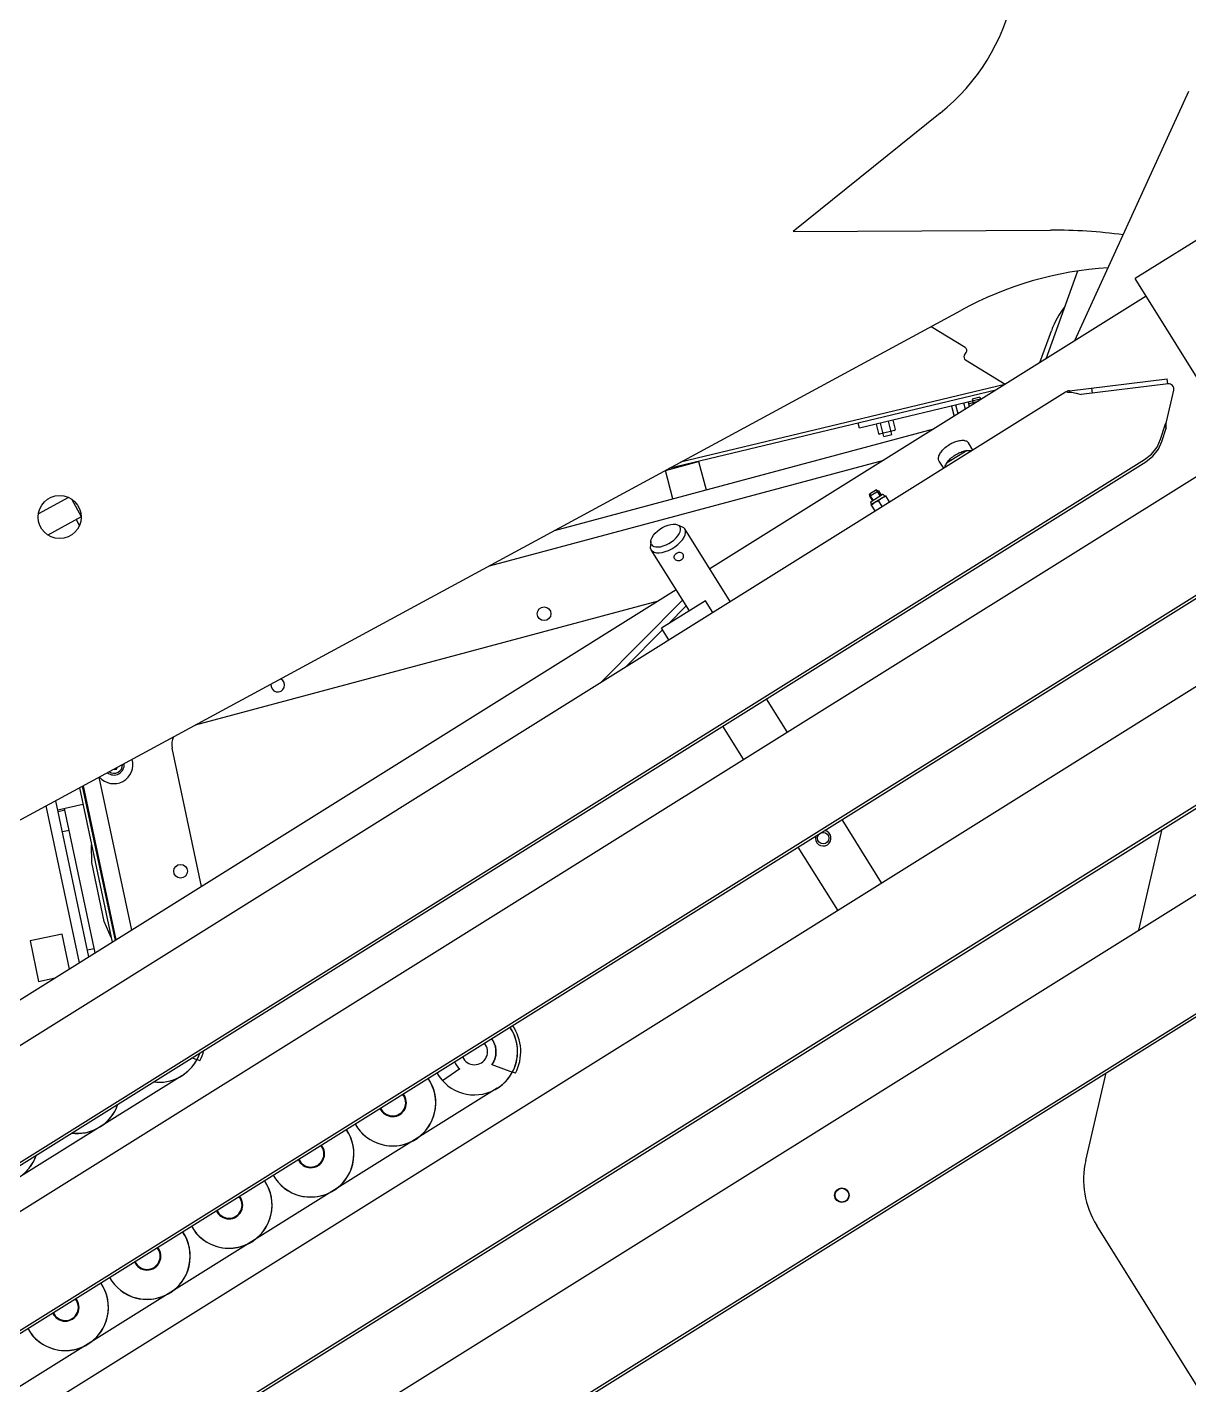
# Model space of a CAD drawing. Extents: x -79364 to 3230, y 28528 to 72157.
# Drawn here: x -67725 to -67051, y 55026 to 55814 of the extents above; entities that cross this region are included whole.
import ezdxf

# ---------------------------------------------------------------- set-up
doc = ezdxf.new("R2010")
doc.units = 0
doc.header["$LTSCALE"] = 500
doc.linetypes.add('CENTER', pattern=[7, 4, -1, 1, -1])
doc.layers.get('0').update_dxf_attribs({"linetype": 'CONTINUOUS'})
doc.layers.add('S0CO1', color=1, linetype='CONTINUOUS')

# ---------------------------------------------------------------- blocks, each defined once
blk = doc.blocks.new('PK65002M m platform_side')
at = {"linetype": 'Continuous'}
for p, q in [((-10121.56, 6494.23), (-10055.48, 6639.06)), ((-9917.08, 6636.21), (-10086.69, 6530.22)), ((-10199.79, 6626.24), (-10285.17, 6557.64)), ((-9419.15, 6567.8), (-11373.19, 5346.78)), ((-10285.17, 6557.64), (-10135.76, 6558.35)), ((-10138.37, 6483.73), (-10119.83, 6534.67)), ((-10025.16, 6431.74), (-10086.69, 6530.22)), ((-10080.31, 6520.01), (-10333.45, 6361.83)), ((-11120.05, 6006.91), (-10187.76, 6511.71)), ((-11758.69, 5348.51), (-9916.04, 6499.93)), ((-10185.3, 6490.2), (-10205.1, 6502.33)), ((-10141.99, 6481.47), (-10135.26, 6499.98)), ((-11575.61, 5341.24), (-9732.96, 6492.65)), ((-10185.69, 6485.74), (-10184.64, 6487.45)), ((-10162, 6468.88), (-10185.03, 6482.99)), ((-10162.21, 6468.84), (-10350.39, 6423.66)), ((-10124.68, 6465.16), (-10067.97, 6472.12)), ((-10067.56, 6469.15), (-10117.93, 6462.96)), ((-10067.61, 6469.14), (-10067.97, 6472.12)), ((-10127.13, 6464.29), (-11654.69, 5509.76)), ((-10167.55, 6465.49), (-10357.21, 6419.96)), ((-10175.57, 6460.48), (-10246.65, 6443.42)), ((-10176.67, 6461.53), (-10181.3, 6460.29)), ((-10181.3, 6460.29), (-10180.52, 6457.39)), ((-10176.67, 6461.53), (-10176.27, 6460.05)), ((-10126.81, 6464.42), (-10127.13, 6464.29)), ((-10126.41, 6464.44), (-10126.81, 6464.42)), ((-10125.96, 6464.36), (-10126.41, 6464.44)), ((-10125.96, 6464.36), (-10123.54, 6464.31)), ((-10124.6, 6464.52), (-10124.68, 6465.16)), ((-10123.54, 6464.31), (-10120.82, 6463.77)), ((-10120.82, 6463.77), (-10117.93, 6462.96)), ((-10111.91, 6466.72), (-10111.54, 6463.75)), ((-10068.51, 6447.12), (-10064.27, 6465.49)), ((-10193.17, 6456.26), (-10191.88, 6450.91)), ((-10189.43, 6451.82), (-10190.64, 6456.87)), ((-10185.14, 6454.51), (-10185.97, 6457.99)), ((-10183.45, 6458.59), (-10183.17, 6457.43)), ((-10182.83, 6455.95), (-10183.17, 6457.2)), ((-10182.81, 6457.82), (-10177.61, 6459.21)), ((-10246.65, 6443.42), (-10247.35, 6446.34)), ((-10236.93, 6445.75), (-10235.64, 6440.41)), ((-10232.53, 6438.58), (-10234.4, 6446.36)), ((-10227.86, 6439.7), (-10229.73, 6447.48)), ((-10227.2, 6448.09), (-10225.92, 6442.74)), ((-10071.87, 6436.98), (-10069.48, 6444.75)), ((-10069.48, 6444.75), (-10068.69, 6443.48)), ((-10068.83, 6446.31), (-10068.51, 6447.12)), ((-10068.55, 6445.87), (-10068.51, 6447.12)), ((-10203.72, 6442.9), (-10423.73, 6383.95)), ((-10226.29, 6442.14), (-10235.04, 6440.04)), ((-10232.53, 6438.58), (-10227.86, 6439.7)), ((-10073.93, 6432.45), (-10071.87, 6436.98)), ((-10071.08, 6435.71), (-10068.69, 6443.48)), ((-10184.15, 6430.52), (-10196.05, 6423.09)), ((-10180.78, 6430.76), (-10183.4, 6434.95)), ((-11596.24, 5478.47), (-10081.18, 6425.19)), ((-11595.45, 5477.2), (-10080.38, 6423.91)), ((-10232.72, 6424.77), (-10461.58, 6363.45)), ((-10359.21, 6418.88), (-10339.93, 6424.05)), ((-10339.93, 6424.05), (-10335.51, 6407.58)), ((-10197.74, 6420.16), (-10200.36, 6424.36)), ((-10194.24, 6425.34), (-10193.7, 6425.86)), ((-11331.72, 5303.7), (-9545.99, 6419.55)), ((-11330.93, 5302.43), (-9545.19, 6418.28)), ((-10354.83, 6402.41), (-10359.24, 6418.86)), ((-11717.22, 5305.43), (-9954.66, 6406.8)), ((-11716.42, 5304.16), (-9953.87, 6405.53)), ((-10236.68, 6407.62), (-10240.75, 6405.08)), ((-10240.41, 6405.29), (-10240.75, 6405.08)), ((-10240.54, 6404.74), (-10240.75, 6405.08)), ((-10238.63, 6401.69), (-10240.75, 6405.08)), ((-10240.73, 6403.91), (-10235.64, 6407.09)), ((-10240.41, 6405.29), (-10240.73, 6403.91)), ((-10239.76, 6400.98), (-10233.43, 6404.94)), ((-10236.68, 6407.62), (-10237.02, 6407.41)), ((-10237.02, 6407.41), (-10235.64, 6407.09)), ((-10236.47, 6407.29), (-10236.68, 6407.62)), ((-10234.56, 6404.23), (-10236.68, 6407.62)), ((-10235.64, 6407.09), (-10234.05, 6404.55)), ((-10231.99, 6404.07), (-10232.67, 6404.83)), ((-11534.14, 5298.16), (-9771.58, 6399.53)), ((-11533.34, 5296.89), (-9770.78, 6398.26)), ((-10705.69, 6403.28), (-10723.09, 6393.79)), ((-10703.61, 6402.12), (-10698.25, 6392.29)), ((-10240.73, 6403.91), (-10239.14, 6401.37)), ((-10239.62, 6399.3), (-10240, 6400.25)), ((-10239.62, 6399.3), (-10240, 6400.25)), ((-10240, 6398.96), (-10239.62, 6399.3)), ((-10240, 6398.96), (-10239.92, 6398.85)), ((-10239.92, 6398.85), (-10237.78, 6395.41)), ((-10239.62, 6399.3), (-10231.99, 6404.07)), ((-10235.68, 6401.5), (-10233.54, 6398.06)), ((-10231.52, 6404.26), (-10231.99, 6404.07)), ((-10231.44, 6404.15), (-10231.52, 6404.26)), ((-10231.44, 6404.15), (-10229.3, 6400.71)), ((-10698.24, 6392.06), (-10717.68, 6381.45)), ((-10701.24, 6390.42), (-10699.28, 6386.85)), ((-10352.12, 6387.38), (-10349.51, 6386.29)), ((-10321.56, 6342.79), (-10347.94, 6385.01)), ((-10367.74, 6377.62), (-10367.9, 6374.79)), ((-10345.3, 6337.39), (-10367.44, 6372.82)), ((-10352.96, 6349.64), (-10903.87, 6005.39)), ((-10631.91, 6271.22), (-10363.25, 6343.21)), ((-10396.94, 6295.69), (-10349.23, 6343.67)), ((-10335.98, 6343.22), (-10361.42, 6327.32)), ((-10331.74, 6336.44), (-10335.98, 6343.22)), ((-10357.65, 6329.67), (-10347.11, 6340.28)), ((-10382.43, 6304.76), (-10360.87, 6326.44)), ((-10357.18, 6320.54), (-10361.42, 6327.32)), ((-10288.48, 6267.2), (-10300.47, 6286.39)), ((-10313.92, 6251.31), (-10325.91, 6270.49)), ((-10628.46, 6177.49), (-10645.52, 6257.77)), ((-10687.94, 6240.89), (-10669.07, 6152.11)), ((-10687.64, 6241.05), (-10687.61, 6241.02)), ((-10679.08, 6245.68), (-10677.82, 6245.68)), ((-10677.82, 6245.68), (-10677.25, 6246.67)), ((-10699.27, 6234.75), (-10680.23, 6145.14)), ((-10678.42, 6146.27), (-10697.44, 6235.74)), ((-10697.11, 6235.92), (-10678.09, 6146.47)), ((-10699.18, 6133.3), (-10718.53, 6224.32)), ((-10693.76, 6136.68), (-10713.03, 6227.3)), ((-10697.2, 6225.01), (-10711.88, 6221.89)), ((-10707.76, 6221.74), (-10711.67, 6220.91)), ((-10690.15, 6138.94), (-10707.96, 6222.72)), ((-10233.8, 6179.7), (-10256.67, 6216.31)), ((-10705.26, 6210.01), (-10709.17, 6209.17)), ((-10084.45, 6152.08), (-10070.91, 6210.72)), ((-10692.12, 6191.47), (-10692.24, 6201.67)), ((-10259.24, 6163.8), (-10282.12, 6200.41)), ((-10684.84, 6157.23), (-10692.12, 6191.47)), ((-10680.81, 6147.87), (-10684.84, 6157.23)), ((-10709.34, 6149.84), (-10727.93, 6145.89)), ((-10727.93, 6145.89), (-10722.94, 6122.42)), ((-10705.05, 6129.63), (-10709.34, 6149.84)), ((-10694.62, 6140.7), (-10690.71, 6141.54)), ((-10722.94, 6122.42), (-10713.32, 6124.46)), ((-10633.84, 6078.08), (-10631.1, 6077.07)), ((-10629.35, 6076.42), (-10631.1, 6077.07)), ((-10459.99, 6074.21), (-10448.02, 6069.79)), ((-10639.85, 6067.74), (-11874.61, 5296.18)), ((-10478.45, 6071.66), (-10488.53, 6064.8)), ((-10446.27, 6069.15), (-10448.02, 6069.79)), ((-10446.27, 6069.15), (-10448.02, 6069.79)), ((-10115.27, 6018.59), (-10103.54, 6069.38)), ((-10456.77, 6060.47), (-11691.53, 5288.91)), ((-10458.01, 6059.69), (-10458.01, 6059.69)), ((-10535.97, 6035.15), (-10536.02, 6035.12)), ((-10699.56, 6034.3), (-10699.56, 6034.25)), ((-10516.47, 6027.03), (-10516.48, 6026.97)), ((-10505.5, 6030.01), (-10505.5, 6030.01)), ((-10502.94, 6031.62), (-10502.94, 6031.62)), ((-10583.46, 6005.48), (-10583.51, 6005.45)), ((-10563.96, 5997.35), (-10563.97, 5997.3)), ((-10552.99, 6000.34), (-10552.99, 6000.34)), ((-10550.43, 6001.94), (-10550.43, 6001.94)), ((-10040.95, 5872.02), (-10108.95, 5980.85)), ((-10630.95, 5975.8), (-10631, 5975.77)), ((-10597.92, 5972.27), (-10597.92, 5972.27)), ((-10611.46, 5967.67), (-10611.46, 5967.62)), ((-10600.48, 5970.66), (-10600.48, 5970.66)), ((-10678.44, 5946.13), (-10678.49, 5946.1)), ((-10647.97, 5940.99), (-10647.97, 5940.99)), ((-10645.41, 5942.59), (-10645.41, 5942.59)), ((-10658.95, 5938), (-10658.95, 5937.95)), ((-10725.94, 5916.45), (-10725.98, 5916.42)), ((-10695.46, 5911.31), (-10695.46, 5911.31)), ((-10692.9, 5912.92), (-10692.9, 5912.92)), ((-10706.44, 5908.32), (-10706.44, 5908.27))]:
    blk.add_line(p, q, dxfattribs=at)
for points in [[(-10069.48, 6444.75), (-10069.15, 6445.52), (-10068.83, 6446.31)], [(-10068.69, 6443.48), (-10068.6, 6444.65), (-10068.55, 6445.87)], [(-10200.36, 6424.36), (-10200.55, 6424.71), (-10200.68, 6425.1), (-10200.75, 6425.52), (-10200.77, 6425.97), (-10200.72, 6426.44), (-10200.62, 6426.93), (-10200.47, 6427.44), (-10200.26, 6427.97), (-10199.99, 6428.5), (-10199.67, 6429.04), (-10199.3, 6429.59), (-10198.88, 6430.13), (-10198.42, 6430.68), (-10197.91, 6431.21), (-10197.37, 6431.74), (-10196.79, 6432.25), (-10196.18, 6432.75), (-10195.54, 6433.22), (-10194.87, 6433.68), (-10194.19, 6434.1), (-10193.49, 6434.5), (-10192.78, 6434.87), (-10192.07, 6435.2), (-10191.35, 6435.5), (-10190.64, 6435.76), (-10189.94, 6435.98), (-10189.25, 6436.15), (-10188.57, 6436.29), (-10187.92, 6436.38), (-10187.29, 6436.43), (-10186.7, 6436.44), (-10186.13, 6436.4), (-10185.61, 6436.32), (-10185.12, 6436.19), (-10184.68, 6436.02), (-10184.28, 6435.81), (-10183.94, 6435.57), (-10183.64, 6435.28), (-10183.4, 6434.95)], [(-10193.7, 6425.86), (-10193.12, 6426.38), (-10192.5, 6426.87), (-10191.87, 6427.35), (-10191.2, 6427.8), (-10190.52, 6428.23), (-10189.82, 6428.63), (-10189.11, 6428.99), (-10188.4, 6429.33), (-10187.68, 6429.62)], [(-10187.68, 6429.62), (-10186.97, 6429.88), (-10186.27, 6430.1), (-10185.58, 6430.28), (-10184.9, 6430.41), (-10184.25, 6430.51), (-10183.62, 6430.56), (-10183.02, 6430.56), (-10182.46, 6430.52), (-10181.94, 6430.44), (-10181.48, 6430.32)], [(-10081.18, 6425.19), (-10077.1, 6428.43), (-10073.93, 6432.45)], [(-10080.38, 6423.91), (-10076.31, 6427.16), (-10073.13, 6431.18), (-10071.08, 6435.71)], [(-10197.05, 6420.6), (-10196.95, 6421.06), (-10196.8, 6421.57), (-10196.58, 6422.09), (-10196.32, 6422.62), (-10196, 6423.17), (-10195.63, 6423.71), (-10195.21, 6424.26), (-10194.75, 6424.8), (-10194.24, 6425.34)], [(-10239.92, 6398.85), (-10238.91, 6399.6), (-10237.87, 6400.29), (-10236.8, 6400.92), (-10235.68, 6401.5)], [(-10235.68, 6401.5), (-10234.67, 6402.25), (-10233.63, 6402.94), (-10232.56, 6403.57), (-10231.44, 6404.15)], [(-10367.74, 6377.62), (-10367.73, 6377.79), (-10367.47, 6378.9), (-10366.93, 6380.08), (-10366.12, 6381.3), (-10365.08, 6382.52), (-10363.82, 6383.69), (-10362.41, 6384.76), (-10360.88, 6385.72), (-10359.29, 6386.52), (-10357.69, 6387.13), (-10356.14, 6387.54), (-10354.69, 6387.73), (-10353.39, 6387.7), (-10352.28, 6387.44), (-10352.12, 6387.38)], [(-10367.44, 6372.82), (-10366.72, 6372.03), (-10365.68, 6371.47), (-10364.38, 6371.17), (-10362.85, 6371.13), (-10361.14, 6371.35), (-10359.31, 6371.83), (-10357.43, 6372.56), (-10355.56, 6373.5), (-10353.76, 6374.62), (-10352.09, 6375.89), (-10350.62, 6377.27), (-10349.38, 6378.7), (-10348.43, 6380.13), (-10347.79, 6381.53), (-10347.5, 6382.84), (-10347.54, 6384.01), (-10347.94, 6385.01)], [(-10367.35, 6375.94), (-10366.73, 6375.27), (-10365.86, 6374.8), (-10364.75, 6374.54), (-10363.45, 6374.5), (-10361.99, 6374.69), (-10360.44, 6375.1), (-10358.85, 6375.72), (-10357.25, 6376.52), (-10355.73, 6377.47), (-10354.31, 6378.55), (-10353.06, 6379.72), (-10352.01, 6380.93), (-10351.2, 6382.15), (-10350.66, 6383.34), (-10350.41, 6384.45), (-10350.45, 6385.45), (-10350.78, 6386.29)], [(-10352.12, 6387.38), (-10351.4, 6386.97), (-10350.78, 6386.29)], [(-10349.51, 6386.29), (-10348.66, 6385.8), (-10347.94, 6385.01)], [(-10367.44, 6372.82), (-10367.84, 6373.82), (-10367.9, 6374.79)], [(-10367.35, 6375.94), (-10367.69, 6376.79), (-10367.74, 6377.62)], [(-10353.85, 6367.58), (-10354.06, 6368.03), (-10354.15, 6368.51), (-10354.12, 6369), (-10353.97, 6369.48), (-10353.71, 6369.95), (-10353.36, 6370.38), (-10352.93, 6370.76), (-10352.44, 6371.06), (-10351.91, 6371.28), (-10351.38, 6371.41), (-10350.84, 6371.44), (-10350.34, 6371.36), (-10349.89, 6371.17), (-10349.5, 6370.88), (-10349.19, 6370.5)], [(-10349.19, 6370.5), (-10348.97, 6370.04), (-10348.86, 6369.53), (-10348.86, 6368.98), (-10348.97, 6368.44), (-10349.19, 6367.91), (-10349.52, 6367.44), (-10349.93, 6367.04), (-10350.42, 6366.74), (-10350.97, 6366.54), (-10351.53, 6366.45), (-10352.1, 6366.49), (-10352.64, 6366.62), (-10353.12, 6366.86), (-10353.54, 6367.19), (-10353.85, 6367.58)], [(-10459.58, 6074.79), (-10459.42, 6075.05), (-10459.26, 6075.3), (-10459.11, 6075.56), (-10458.97, 6075.83), (-10458.83, 6076.1), (-10458.69, 6076.4), (-10458.55, 6076.71), (-10458.42, 6077.01), (-10458.3, 6077.33), (-10458.19, 6077.64), (-10458.09, 6077.96), (-10457.99, 6078.28), (-10457.9, 6078.62), (-10457.83, 6078.96), (-10457.76, 6079.3), (-10457.7, 6079.65), (-10457.65, 6079.99), (-10457.61, 6080.34), (-10457.57, 6080.68), (-10457.55, 6081.04), (-10457.54, 6081.39), (-10457.54, 6081.75), (-10457.55, 6082.11), (-10457.57, 6082.46), (-10457.6, 6082.82), (-10457.64, 6083.17), (-10457.69, 6083.52), (-10457.75, 6083.87), (-10457.82, 6084.22), (-10457.9, 6084.57), (-10457.99, 6084.91), (-10458.09, 6085.26), (-10458.2, 6085.59), (-10458.31, 6085.92), (-10458.44, 6086.25), (-10458.57, 6086.57), (-10458.72, 6086.89), (-10458.87, 6087.21), (-10459.03, 6087.52), (-10459.2, 6087.82), (-10459.37, 6088.11), (-10459.54, 6088.38), (-10459.72, 6088.66), (-10459.91, 6088.93), (-10460.11, 6089.19)], [(-10460.11, 6089.19), (-10460.11, 6089.19), (-10459.68, 6088.59), (-10459.28, 6087.97), (-10458.93, 6087.33), (-10458.61, 6086.67), (-10458.33, 6085.99), (-10458.1, 6085.29), (-10457.9, 6084.59), (-10457.75, 6083.87), (-10457.64, 6083.15), (-10457.57, 6082.42), (-10457.54, 6081.69), (-10457.56, 6080.96), (-10457.62, 6080.23), (-10457.72, 6079.51), (-10457.86, 6078.8), (-10458.05, 6078.09), (-10458.27, 6077.4), (-10458.54, 6076.72), (-10458.85, 6076.06), (-10459.19, 6075.42), (-10459.57, 6074.8), (-10459.99, 6074.21)], [(-10459.99, 6074.21), (-10459.94, 6074.27), (-10459.9, 6074.34), (-10459.85, 6074.4), (-10459.8, 6074.46), (-10459.76, 6074.53), (-10459.71, 6074.59), (-10459.67, 6074.66), (-10459.62, 6074.73), (-10459.58, 6074.79)]]:
    blk.add_lwpolyline(points, dxfattribs=at)
for centre, radius in [((-10710.74, 6391.85), 12.5), ((-10429.62, 6335.78), 4), ((-10267.62, 6205.52), 3.32), ((-10640.56, 6186.35), 4), ((-10256.81, 5998.38), 4.25), ((-10256.81, 5998.38), 4)]:
    blk.add_circle(centre, radius, dxfattribs=at)
for centre, radius, start, end in [((-10274.59, 6719.99), 119.94, 308.58726, 26.43828), ((-10134.31, 6258.36), 300, 82.19454, 90.27524), ((-10090.8, 6336.79), 200, 93.29474, 118.99998), ((-10088.27, 6482.88), 50, 141.42981, 160), ((-10183.98, 6484.7), 2, 148.5, 238.5), ((-10186.35, 6488.49), 2, 328.5, 58.5), ((-10067.19, 6466.17), 3, 347, 97), ((-10123.95, 6459.2), 6, 96.99999, 122), ((-10182.68, 6457.33), 0.5, 105, 195), ((-10191.4, 6451.03), 0.5, 193.5, 260.06768), ((-10235.16, 6440.52), 0.5, 193.5, 283.5), ((-10226.4, 6442.62), 0.5, 283.5, 13.5), ((-10233.11, 6404.43), 0.6, 42, 122), ((-10239.44, 6400.47), 0.6, 122, 202), ((-10239.44, 6400.47), 0.6, 148.66172, 202), ((-10584.17, 6294.37), 4, 171.128, 65.1745), ((-10635.74, 6259.84), 10, 152.80241, 192), ((-10679.26, 6248.18), 11, 220.61976, 16.37842), ((-10679.26, 6248.18), 6, 230.87796, 5.98393), ((-10679.26, 6248.18), 5, 235.74742, 1.1209), ((-10679.26, 6248.18), 2.4, 280.79686, 316.08534), ((-10267.62, 6205.52), 4.5, 163.70298, 80.29702), ((-10470.02, 6081.67), 25.05, 298.37962, 34.58064), ((-10470.02, 6081.67), 25.05, 298.64674, 34.58032), ((-10470.02, 6081.67), 25, 302, 34.58567), ((-10470.02, 6081.67), 25, 34.58567, 34.58604), ((-10470.02, 6081.67), 26.85, 332.19793, 34.40776), ((-10470.02, 6081.67), 26.85, 332.19793, 34.40749), ((-10653.1, 6088.94), 26.85, 332.19793, 345.66487), ((-10470.02, 6081.67), 7.6, 203.46205, 40.53795), ((-10653.1, 6088.94), 25.05, 298.37962, 341.15328), ((-10653.1, 6088.94), 25, 302, 341.00587), ((-10653.1, 6088.94), 25, 341.00587, 341.01633), ((-10470.02, 6081.67), 13.09, 207.0581, 229.89978), ((-10653.1, 6088.94), 25.05, 262.84912, 298.37962), ((-10517.51, 6052), 25.05, 298.37962, 34.58064), ((-10517.51, 6052), 25, 302, 34.58604), ((-10470.02, 6081.67), 25.05, 209.41923, 298.37962), ((-10470.02, 6081.67), 25.05, 209.41871, 209.41923), ((-10470.02, 6081.67), 25.05, 298.38015, 298.64187), ((-10700.59, 6059.27), 25.05, 298.37962, 341.15329), ((-10700.59, 6059.27), 25, 302, 341.01633), ((-10517.51, 6052), 8, 203.89302, 40.10698), ((-10517.51, 6052), 7.6, 203.46203, 40.53797), ((-10700.59, 6059.27), 25.05, 262.84911, 298.37962), ((-10700.59, 6059.27), 25, 262.98391, 302), ((-10700.59, 6059.27), 25, 262.98366, 262.98391), ((-10565, 6022.32), 25.05, 298.37962, 34.58065), ((-10565, 6022.32), 25, 302, 34.58605), ((-10517.51, 6052), 25.05, 209.41923, 298.37962), ((-10517.51, 6052), 25.05, 209.41871, 209.41923), ((-10517.51, 6052), 25, 209.41406, 302), ((-10565, 6022.32), 8, 203.89301, 40.107), ((-10565, 6022.32), 7.6, 203.46201, 40.53799), ((-10517.51, 6052), 25.05, 298.38015, 305.55532), ((-10748.08, 6029.59), 25.05, 298.37962, 341.15329), ((-10748.08, 6029.59), 25, 302, 341.01634), ((-10066.55, 6007.34), 50, 167.00003, 211.99999), ((-10612.49, 5992.65), 25.05, 298.37962, 34.58065), ((-10612.49, 5992.65), 25, 302, 34.58605), ((-10565, 6022.32), 25.05, 209.41922, 298.37962), ((-10565, 6022.32), 25.05, 209.4187, 209.41922), ((-10565, 6022.32), 25, 209.41406, 302), ((-10612.49, 5992.65), 8, 203.89299, 40.10701), ((-10612.49, 5992.65), 7.6, 203.46199, 40.53801), ((-10565, 6022.32), 25.05, 298.38015, 305.55532), ((-10612.49, 5992.65), 25.05, 209.41922, 298.37962), ((-10612.49, 5992.65), 25.05, 209.4187, 209.41922), ((-10612.49, 5992.65), 25, 209.41405, 302), ((-10659.98, 5962.97), 25.05, 298.37962, 34.58066), ((-10659.98, 5962.97), 25, 302, 34.58606), ((-10612.49, 5992.65), 25.05, 298.38015, 305.55532), ((-10659.98, 5962.97), 8, 203.89297, 40.10703), ((-10659.98, 5962.97), 7.6, 203.46198, 40.53802), ((-10659.98, 5962.97), 25.05, 209.41921, 298.37962), ((-10659.98, 5962.97), 25.05, 209.41869, 209.41921), ((-10659.98, 5962.97), 25, 209.41405, 302), ((-10707.47, 5933.29), 25.05, 298.37962, 34.58066), ((-10707.47, 5933.29), 25, 302, 34.58606), ((-10659.98, 5962.97), 25.05, 298.38015, 305.55532), ((-10659.98, 5962.97), 25.05, 298.3796, 305.55872), ((-10707.47, 5933.29), 8, 203.89296, 40.10705), ((-10707.47, 5933.29), 7.6, 203.46196, 40.53804), ((-10707.47, 5933.29), 25.05, 209.41921, 298.37962), ((-10707.47, 5933.29), 25.05, 209.41869, 209.41921), ((-10707.47, 5933.29), 25, 209.41404, 302), ((-10707.47, 5933.29), 25.05, 298.38015, 305.55532)]:
    blk.add_arc(centre, radius, start, end, dxfattribs=at)

msp = doc.modelspace()

# ---------------------------------------------------------------- block references
at = {"layer": 'S0CO1', "color": 0, "linetype": 'CENTER'}
msp.add_blockref('PK65002M m platform_side', (-56995.028, 49138.088), dxfattribs=at)

doc.saveas('drawing.dxf')
